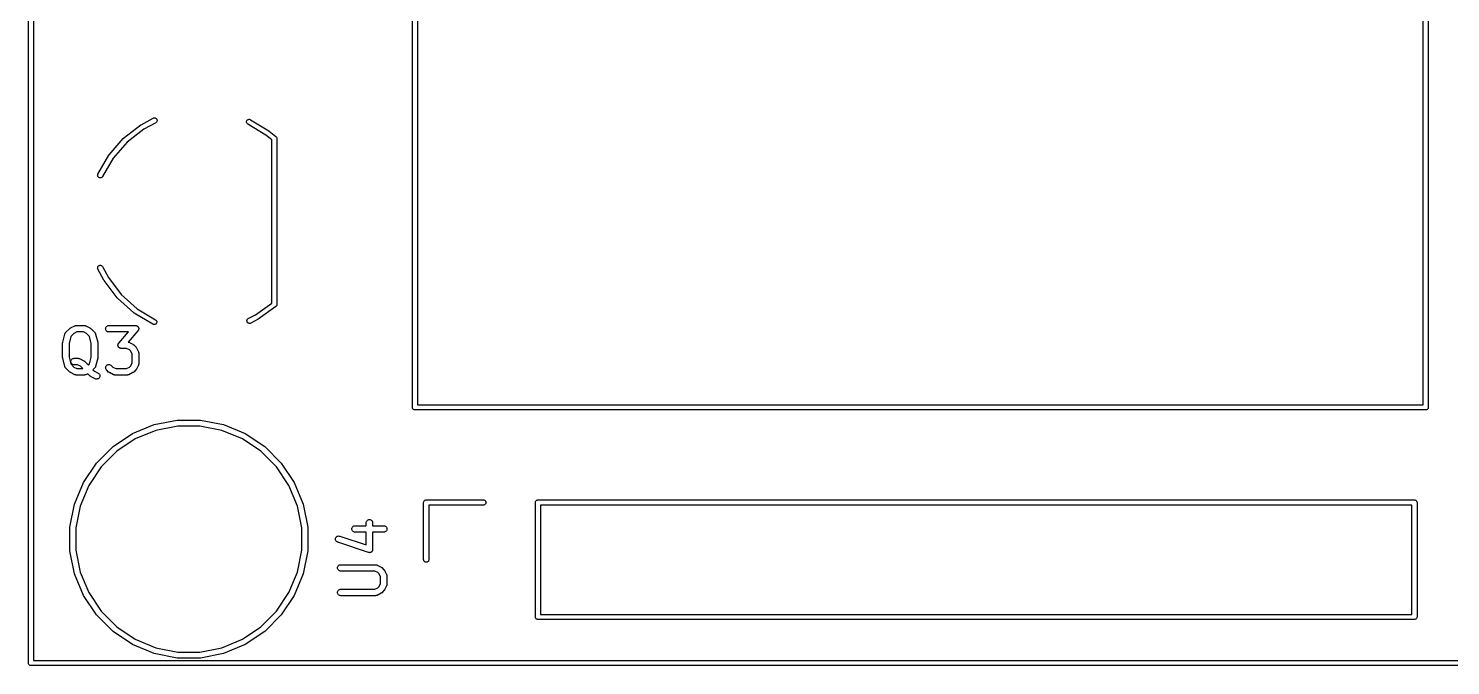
# Model space of a CAD drawing. Extents: x 2.86 to 4.91, y -6.33 to -2.02.
# Drawn here: x 2.863 to 4.165, y -5.106 to -4.523 of the extents above; entities that cross this region are included whole.
import ezdxf

# ---------------------------------------------------------------- set-up
doc = ezdxf.new("R2010")
doc.units = 0
doc.header["$MEASUREMENT"] = 0
doc.layers.add('BLACK', color=7, linetype='CONTINUOUS')

msp = doc.modelspace()

# ---------------------------------------------------------------- linework, layer by layer
at = {"layer": 'BLACK', "linetype": 'CONTINUOUS'}
for p, q in [((2.86319, -5.10362), (2.86319, -3.56386)), ((2.86791, -3.5661), (2.86791, -5.10138)), ((3.21476, -4.86977), (3.21476, -3.81291)), ((4.14469, -3.81291), (4.14469, -4.86977)), ((3.21949, -3.81516), (3.21949, -4.86752)), ((4.13996, -4.86752), (4.13996, -3.81516)), ((2.96633, -4.61122), (2.9774, -4.60519)), ((2.9774, -4.60519), (2.97743, -4.60517)), ((2.97743, -4.60517), (2.97786, -4.605)), ((2.97786, -4.605), (2.97831, -4.60491)), ((2.97831, -4.60491), (2.97877, -4.60492)), ((2.97877, -4.60492), (2.97922, -4.60501)), ((2.97922, -4.60501), (2.97965, -4.60518)), ((2.97965, -4.60518), (2.98003, -4.60544)), ((2.98003, -4.60544), (2.98036, -4.60577)), ((2.98036, -4.60875), (2.98004, -4.60908)), ((2.98036, -4.60577), (2.98061, -4.60615)), ((2.98062, -4.60837), (2.98036, -4.60875)), ((2.98061, -4.60615), (2.98079, -4.60658)), ((2.98079, -4.60794), (2.98062, -4.60837)), ((2.98079, -4.60658), (2.98088, -4.60703)), ((2.98088, -4.60749), (2.98079, -4.60794)), ((2.98088, -4.60703), (2.98088, -4.60749)), ((3.06285, -4.60868), (3.06288, -4.60822)), ((3.06291, -4.60914), (3.06285, -4.60868)), ((3.06288, -4.60822), (3.063, -4.60778)), ((3.063, -4.60778), (3.06321, -4.60736)), ((3.06321, -4.60736), (3.06349, -4.607)), ((3.06349, -4.607), (3.06383, -4.60669)), ((3.06383, -4.60669), (3.06423, -4.60646)), ((3.06423, -4.60646), (3.06467, -4.60631)), ((3.06467, -4.60631), (3.06512, -4.60625)), ((3.06512, -4.60625), (3.06558, -4.60627)), ((3.06558, -4.60627), (3.06603, -4.60639)), ((3.06603, -4.60639), (3.06644, -4.60659)), ((3.06644, -4.60659), (3.08322, -4.61682)), ((2.95034, -4.62354), (2.96601, -4.61142)), ((2.96875, -4.61528), (2.95342, -4.62714)), ((2.96601, -4.61142), (2.96604, -4.6114)), ((2.96604, -4.6114), (2.96619, -4.61131)), ((2.96619, -4.61131), (2.96633, -4.61122)), ((2.97966, -4.60934), (2.96875, -4.61528)), ((2.98004, -4.60908), (2.97966, -4.60934)), ((3.06306, -4.60958), (3.06291, -4.60914)), ((3.06329, -4.60998), (3.06306, -4.60958)), ((3.06359, -4.61032), (3.06329, -4.60998)), ((3.06396, -4.61061), (3.06359, -4.61032)), ((3.06398, -4.61062), (3.06396, -4.61061)), ((3.08062, -4.62077), (3.06398, -4.61062)), ((3.08599, -4.62517), (3.08062, -4.62077)), ((3.08322, -4.61682), (3.08324, -4.61684)), ((3.08324, -4.61684), (3.08336, -4.61693)), ((3.08336, -4.61693), (3.08348, -4.61701)), ((3.08348, -4.61701), (3.08967, -4.62208)), ((2.93699, -4.63879), (2.95001, -4.62386)), ((2.95342, -4.62714), (2.94071, -4.64172)), ((2.95001, -4.62386), (2.95003, -4.62384)), ((2.95003, -4.62384), (2.95019, -4.62369)), ((2.95019, -4.62369), (2.95034, -4.62354)), ((3.08599, -4.77442), (3.08599, -4.62517)), ((3.08967, -4.62208), (3.08967, -4.62208)), ((3.08967, -4.62208), (3.08983, -4.62221)), ((3.08983, -4.62221), (3.08985, -4.62223)), ((3.08985, -4.62223), (3.08985, -4.62223)), ((3.08985, -4.62223), (3.09003, -4.62238)), ((3.09003, -4.62238), (3.09033, -4.62274)), ((3.09033, -4.62274), (3.09055, -4.62315)), ((3.09055, -4.62315), (3.09068, -4.62359)), ((3.09068, -4.62359), (3.09072, -4.62394)), ((3.09072, -4.62394), (3.09072, -4.77575)), ((2.92686, -4.65634), (2.93672, -4.63917)), ((2.94071, -4.64172), (2.93095, -4.6587)), ((2.93672, -4.63917), (2.93674, -4.63914)), ((2.93674, -4.63914), (2.93687, -4.63897)), ((2.93687, -4.63897), (2.93699, -4.63879)), ((2.92655, -4.65767), (2.92656, -4.65721)), ((2.92662, -4.65813), (2.92655, -4.65767)), ((2.92656, -4.65721), (2.92667, -4.65676)), ((2.92678, -4.65856), (2.92662, -4.65813)), ((2.92667, -4.65676), (2.92686, -4.65634)), ((2.92703, -4.65895), (2.92678, -4.65856)), ((2.92734, -4.65929), (2.92703, -4.65895)), ((2.92771, -4.65956), (2.92734, -4.65929)), ((2.92813, -4.65975), (2.92771, -4.65956)), ((2.92858, -4.65986), (2.92813, -4.65975)), ((2.92904, -4.65988), (2.92858, -4.65986)), ((2.9295, -4.65981), (2.92904, -4.65988)), ((2.92993, -4.65965), (2.9295, -4.65981)), ((2.93032, -4.65941), (2.92993, -4.65965)), ((2.93066, -4.6591), (2.93032, -4.65941)), ((2.93094, -4.65872), (2.93066, -4.6591)), ((2.93095, -4.6587), (2.93094, -4.65872)), ((2.92655, -4.74237), (2.92656, -4.74191)), ((2.92664, -4.74282), (2.92655, -4.74237)), ((2.92656, -4.74191), (2.92665, -4.74146)), ((2.92681, -4.74325), (2.92664, -4.74282)), ((2.92665, -4.74146), (2.92683, -4.74103)), ((2.92682, -4.74328), (2.92681, -4.74325)), ((2.93229, -4.7535), (2.92682, -4.74328)), ((2.92683, -4.74103), (2.92709, -4.74065)), ((2.92709, -4.74065), (2.92742, -4.74033)), ((2.92742, -4.74033), (2.92781, -4.74007)), ((2.92781, -4.74007), (2.92823, -4.7399)), ((2.92823, -4.7399), (2.92868, -4.73981)), ((2.92868, -4.73981), (2.92915, -4.73982)), ((2.92915, -4.73982), (2.9296, -4.73991)), ((2.9296, -4.73991), (2.93002, -4.74008)), ((2.93002, -4.74008), (2.93041, -4.74034)), ((2.93041, -4.74034), (2.93073, -4.74067)), ((2.93073, -4.74067), (2.93099, -4.74105)), ((2.93099, -4.74105), (2.93637, -4.75111)), ((2.93637, -4.75111), (2.9481, -4.76668)), ((2.93238, -4.75364), (2.93229, -4.7535)), ((2.93247, -4.75378), (2.93238, -4.75364)), ((2.93249, -4.75381), (2.93247, -4.75378)), ((2.94447, -4.76971), (2.93249, -4.75381)), ((2.94461, -4.76986), (2.94447, -4.76971)), ((2.94475, -4.77002), (2.94461, -4.76986)), ((2.94478, -4.77005), (2.94475, -4.77002)), ((2.95962, -4.78331), (2.94478, -4.77005)), ((2.9481, -4.76668), (2.96259, -4.77964)), ((3.071, -4.78516), (3.08599, -4.77442)), ((3.0896, -4.77764), (3.07362, -4.7891)), ((3.08967, -4.7776), (3.0896, -4.77764)), ((3.09003, -4.77731), (3.08967, -4.7776)), ((3.09033, -4.77695), (3.09003, -4.77731)), ((3.09055, -4.77654), (3.09033, -4.77695)), ((3.09068, -4.77609), (3.09055, -4.77654)), ((3.09072, -4.77575), (3.09068, -4.77609)), ((2.95979, -4.78344), (2.95962, -4.78331)), ((2.95996, -4.78357), (2.95979, -4.78344)), ((2.95999, -4.78359), (2.95996, -4.78357)), ((2.97712, -4.79372), (2.95999, -4.78359)), ((2.96259, -4.77964), (2.97953, -4.78965)), ((2.97953, -4.78965), (2.97955, -4.78967)), ((2.97955, -4.78967), (2.97992, -4.78995)), ((2.97992, -4.78995), (2.98023, -4.79029)), ((2.98023, -4.79029), (2.98046, -4.79069)), ((2.98046, -4.79069), (2.98062, -4.79112)), ((2.98062, -4.79112), (2.98068, -4.79158)), ((3.06325, -4.79044), (3.06334, -4.78999)), ((3.06325, -4.7909), (3.06325, -4.79044)), ((3.06333, -4.79136), (3.06325, -4.7909)), ((3.06334, -4.78999), (3.06352, -4.78957)), ((3.06352, -4.78957), (3.06378, -4.78919)), ((3.06378, -4.78919), (3.06411, -4.78886)), ((3.06411, -4.78886), (3.06449, -4.78861)), ((3.06449, -4.78861), (3.071, -4.78516)), ((3.07335, -4.78926), (3.0667, -4.79278)), ((3.07347, -4.78918), (3.07335, -4.78926)), ((3.07359, -4.78911), (3.07347, -4.78918)), ((3.07362, -4.7891), (3.07359, -4.78911)), ((2.8946, -4.81034), (2.89647, -4.80284)), ((2.89647, -4.80284), (2.89648, -4.8028)), ((2.89648, -4.8028), (2.89655, -4.80261)), ((2.89655, -4.80261), (2.89661, -4.80242)), ((2.89661, -4.80242), (2.89665, -4.80234)), ((2.89665, -4.80234), (2.89668, -4.80226)), ((2.89668, -4.80226), (2.89679, -4.80209)), ((2.89679, -4.80209), (2.89688, -4.80191)), ((2.89688, -4.80191), (2.89694, -4.80184)), ((2.89694, -4.80184), (2.89698, -4.80177)), ((2.89698, -4.80177), (2.89712, -4.80162)), ((2.89712, -4.80162), (2.89725, -4.80146)), ((2.89725, -4.80146), (2.901, -4.79772)), ((2.901, -4.79772), (2.90103, -4.79769)), ((2.90103, -4.79769), (2.90116, -4.79758)), ((2.90116, -4.79758), (2.90128, -4.79747)), ((2.90128, -4.79747), (2.90138, -4.7974)), ((2.90138, -4.7974), (2.90148, -4.79733)), ((2.90148, -4.79733), (2.90162, -4.79725)), ((2.90162, -4.79725), (2.90176, -4.79716)), ((2.90176, -4.79716), (2.90551, -4.79529)), ((2.90483, -4.80223), (2.902, -4.80506)), ((2.90753, -4.80088), (2.90483, -4.80223)), ((2.90551, -4.79529), (2.90555, -4.79527)), ((2.90555, -4.79527), (2.90563, -4.79524)), ((2.90563, -4.79524), (2.90571, -4.7952)), ((2.90571, -4.7952), (2.9059, -4.79514)), ((2.9059, -4.79514), (2.90609, -4.79507)), ((2.90609, -4.79507), (2.90618, -4.79506)), ((2.90618, -4.79506), (2.90626, -4.79503)), ((2.90626, -4.79503), (2.90646, -4.79501)), ((2.90646, -4.79501), (2.90666, -4.79498)), ((2.90666, -4.79498), (2.90675, -4.79498)), ((2.90675, -4.79498), (2.90683, -4.79498)), ((2.90683, -4.79498), (2.91433, -4.79498)), ((2.91364, -4.80088), (2.90753, -4.80088)), ((2.91633, -4.80223), (2.91364, -4.80088)), ((2.91433, -4.79498), (2.91437, -4.79498)), ((2.91437, -4.79498), (2.91446, -4.79499)), ((2.91446, -4.79499), (2.91455, -4.79498)), ((2.91455, -4.79498), (2.91475, -4.79502)), ((2.91475, -4.79502), (2.91495, -4.79504)), ((2.91495, -4.79504), (2.91503, -4.79507)), ((2.91503, -4.79507), (2.91511, -4.79508)), ((2.91511, -4.79508), (2.9153, -4.79515)), ((2.9153, -4.79515), (2.9155, -4.79521)), ((2.9155, -4.79521), (2.91557, -4.79526)), ((2.91557, -4.79526), (2.91565, -4.79529)), ((2.91565, -4.79529), (2.9194, -4.79716)), ((2.91917, -4.80506), (2.91633, -4.80223)), ((2.9194, -4.79716), (2.91944, -4.79718)), ((2.91944, -4.79718), (2.91958, -4.79727)), ((2.91958, -4.79727), (2.91972, -4.79735)), ((2.91972, -4.79735), (2.91982, -4.79743)), ((2.91982, -4.79743), (2.91992, -4.79749)), ((2.91992, -4.79749), (2.92004, -4.79761)), ((2.92004, -4.79761), (2.92017, -4.79772)), ((2.92017, -4.79772), (2.92392, -4.80146)), ((2.92392, -4.80146), (2.92395, -4.80149)), ((2.92395, -4.80149), (2.92407, -4.80165)), ((2.92407, -4.80165), (2.92421, -4.8018)), ((2.92421, -4.8018), (2.92425, -4.80188)), ((2.92425, -4.80188), (2.92431, -4.80194)), ((2.92431, -4.80194), (2.9244, -4.80212)), ((2.9244, -4.80212), (2.9245, -4.80229)), ((2.9245, -4.80229), (2.92453, -4.80238)), ((2.92453, -4.80238), (2.92457, -4.80246)), ((2.92457, -4.80246), (2.92463, -4.80265)), ((2.92463, -4.80265), (2.9247, -4.80284)), ((2.9247, -4.80284), (2.92657, -4.81034)), ((2.93388, -4.79791), (2.93394, -4.79733)), ((2.93393, -4.79848), (2.93388, -4.79791)), ((2.93409, -4.79903), (2.93393, -4.79848)), ((2.93394, -4.79733), (2.93411, -4.79678)), ((2.93436, -4.79955), (2.93409, -4.79903)), ((2.93411, -4.79678), (2.93438, -4.79628)), ((2.93472, -4.79999), (2.93436, -4.79955)), ((2.93438, -4.79628), (2.93475, -4.79583)), ((2.93516, -4.80036), (2.93472, -4.79999)), ((2.93475, -4.79583), (2.9352, -4.79547)), ((2.93567, -4.80064), (2.93516, -4.80036)), ((2.9352, -4.79547), (2.9357, -4.7952)), ((2.93622, -4.80082), (2.93567, -4.80064)), ((2.9357, -4.7952), (2.93626, -4.79503)), ((2.93679, -4.80088), (2.93622, -4.80082)), ((2.93626, -4.79503), (2.93683, -4.79498)), ((2.93683, -4.80088), (2.93679, -4.80088)), ((2.93683, -4.79498), (2.9612, -4.79498)), ((2.95469, -4.80088), (2.93683, -4.80088)), ((2.94586, -4.81098), (2.95469, -4.80088)), ((2.96342, -4.79987), (2.95449, -4.81008)), ((2.9612, -4.79498), (2.96124, -4.79498)), ((2.96124, -4.79498), (2.96143, -4.795)), ((2.96143, -4.795), (2.96161, -4.795)), ((2.96161, -4.795), (2.96171, -4.79503)), ((2.96171, -4.79503), (2.96182, -4.79504)), ((2.96182, -4.79504), (2.96199, -4.7951)), ((2.96199, -4.7951), (2.96217, -4.79514)), ((2.96217, -4.79514), (2.96227, -4.79518)), ((2.96227, -4.79518), (2.96236, -4.79521)), ((2.96236, -4.79521), (2.96253, -4.7953)), ((2.96253, -4.7953), (2.9627, -4.79538)), ((2.9627, -4.79538), (2.96278, -4.79544)), ((2.96278, -4.79544), (2.96287, -4.79549)), ((2.96287, -4.79549), (2.96301, -4.79561)), ((2.96301, -4.79561), (2.96316, -4.79572)), ((2.96316, -4.79572), (2.96323, -4.7958)), ((2.96323, -4.7958), (2.96331, -4.79586)), ((2.96331, -4.79586), (2.96343, -4.79601)), ((2.96353, -4.79972), (2.96342, -4.79987)), ((2.96343, -4.79601), (2.96355, -4.79614)), ((2.96365, -4.79958), (2.96353, -4.79972)), ((2.96355, -4.79614), (2.96361, -4.79623)), ((2.96361, -4.79623), (2.96367, -4.79631)), ((2.9637, -4.79949), (2.96365, -4.79958)), ((2.96367, -4.79631), (2.96376, -4.79648)), ((2.96376, -4.7994), (2.9637, -4.79949)), ((2.96376, -4.79648), (2.96386, -4.79663)), ((2.96384, -4.79924), (2.96376, -4.7994)), ((2.96392, -4.79907), (2.96384, -4.79924)), ((2.96386, -4.79663), (2.96389, -4.79673)), ((2.96389, -4.79673), (2.96394, -4.79682)), ((2.96395, -4.79897), (2.96392, -4.79907)), ((2.96394, -4.79682), (2.96399, -4.797)), ((2.964, -4.79888), (2.96395, -4.79897)), ((2.96399, -4.797), (2.96406, -4.79717)), ((2.96404, -4.7987), (2.964, -4.79888)), ((2.96409, -4.79852), (2.96404, -4.7987)), ((2.96406, -4.79717), (2.96407, -4.79728)), ((2.96407, -4.79728), (2.9641, -4.79738)), ((2.9641, -4.79842), (2.96409, -4.79852)), ((2.9641, -4.79738), (2.96412, -4.79756)), ((2.96413, -4.79832), (2.9641, -4.79842)), ((2.96412, -4.79756), (2.96415, -4.79774)), ((2.96414, -4.79813), (2.96413, -4.79832)), ((2.96415, -4.79774), (2.96414, -4.79785)), ((2.96414, -4.79785), (2.96415, -4.79795)), ((2.96415, -4.79795), (2.96414, -4.79813)), ((2.97754, -4.79391), (2.97712, -4.79372)), ((2.97799, -4.79402), (2.97754, -4.79391)), ((2.97845, -4.79404), (2.97799, -4.79402)), ((2.9789, -4.79397), (2.97845, -4.79404)), ((2.97934, -4.79382), (2.9789, -4.79397)), ((2.97973, -4.79358), (2.97934, -4.79382)), ((2.98007, -4.79327), (2.97973, -4.79358)), ((2.98035, -4.7929), (2.98007, -4.79327)), ((2.98055, -4.79248), (2.98035, -4.7929)), ((2.98066, -4.79204), (2.98055, -4.79248)), ((2.98068, -4.79158), (2.98066, -4.79204)), ((3.0635, -4.79179), (3.06333, -4.79136)), ((3.06376, -4.79217), (3.0635, -4.79179)), ((3.06408, -4.7925), (3.06376, -4.79217)), ((3.06446, -4.79276), (3.06408, -4.7925)), ((3.06488, -4.79294), (3.06446, -4.79276)), ((3.06533, -4.79304), (3.06488, -4.79294)), ((3.06579, -4.79305), (3.06533, -4.79304)), ((3.06625, -4.79297), (3.06579, -4.79305)), ((3.06668, -4.7928), (3.06625, -4.79297)), ((3.0667, -4.79278), (3.06668, -4.7928)), ((2.89451, -4.81091), (2.89455, -4.81067)), ((2.89451, -4.81096), (2.89451, -4.81091)), ((2.89451, -4.81101), (2.89451, -4.81096)), ((2.89451, -4.81105), (2.89451, -4.81101)), ((2.89451, -4.82418), (2.89451, -4.81105)), ((2.89455, -4.81067), (2.89457, -4.81044)), ((2.89457, -4.81044), (2.89459, -4.81039)), ((2.89459, -4.81039), (2.8946, -4.81034)), ((2.902, -4.80506), (2.90041, -4.81142)), ((2.90041, -4.81142), (2.90041, -4.82381)), ((2.92075, -4.81142), (2.91917, -4.80506)), ((2.92075, -4.82381), (2.92075, -4.81142)), ((2.92657, -4.81034), (2.92658, -4.81038)), ((2.92658, -4.81038), (2.92659, -4.81043)), ((2.92659, -4.81043), (2.9266, -4.81048)), ((2.9266, -4.81048), (2.92663, -4.81071)), ((2.92663, -4.81071), (2.92666, -4.81095)), ((2.92666, -4.81095), (2.92665, -4.811)), ((2.92665, -4.811), (2.92666, -4.81105)), ((2.92666, -4.81105), (2.92666, -4.82418)), ((2.94513, -4.81291), (2.94515, -4.81272)), ((2.94514, -4.81301), (2.94513, -4.81291)), ((2.94513, -4.81311), (2.94514, -4.81301)), ((2.94516, -4.8133), (2.94513, -4.81311)), ((2.94515, -4.81254), (2.94518, -4.81244)), ((2.94515, -4.81272), (2.94515, -4.81254)), ((2.94518, -4.81348), (2.94516, -4.8133)), ((2.94518, -4.81244), (2.94519, -4.81233)), ((2.94521, -4.81358), (2.94518, -4.81348)), ((2.94519, -4.81233), (2.94524, -4.81216)), ((2.94522, -4.81368), (2.94521, -4.81358)), ((2.94529, -4.81386), (2.94522, -4.81368)), ((2.94524, -4.81216), (2.94528, -4.81198)), ((2.94528, -4.81198), (2.94533, -4.81188)), ((2.94534, -4.81403), (2.94529, -4.81386)), ((2.94533, -4.81188), (2.94536, -4.81178)), ((2.94539, -4.81412), (2.94534, -4.81403)), ((2.94536, -4.81178), (2.94544, -4.81162)), ((2.94542, -4.81422), (2.94539, -4.81412)), ((2.94552, -4.81438), (2.94542, -4.81422)), ((2.94544, -4.81162), (2.94552, -4.81145)), ((2.94552, -4.81145), (2.94558, -4.81137)), ((2.94561, -4.81454), (2.94552, -4.81438)), ((2.94558, -4.81137), (2.94563, -4.81128)), ((2.94567, -4.81462), (2.94561, -4.81454)), ((2.94563, -4.81128), (2.94575, -4.81113)), ((2.94573, -4.81471), (2.94567, -4.81462)), ((2.94585, -4.81485), (2.94573, -4.81471)), ((2.94575, -4.81113), (2.94586, -4.81098)), ((2.94597, -4.81499), (2.94585, -4.81485)), ((2.94605, -4.81506), (2.94597, -4.81499)), ((2.94612, -4.81514), (2.94605, -4.81506)), ((2.94627, -4.81524), (2.94612, -4.81514)), ((2.94641, -4.81536), (2.94627, -4.81524)), ((2.9465, -4.81541), (2.94641, -4.81536)), ((2.94658, -4.81547), (2.9465, -4.81541)), ((2.94675, -4.81555), (2.94658, -4.81547)), ((2.94692, -4.81564), (2.94675, -4.81555)), ((2.94701, -4.81567), (2.94692, -4.81564)), ((2.94711, -4.81572), (2.94701, -4.81567)), ((2.94729, -4.81576), (2.94711, -4.81572)), ((2.94746, -4.81581), (2.94729, -4.81576)), ((2.94757, -4.81583), (2.94746, -4.81581)), ((2.94767, -4.81585), (2.94757, -4.81583)), ((2.94785, -4.81586), (2.94767, -4.81585)), ((2.94804, -4.81588), (2.94785, -4.81586)), ((2.94808, -4.81588), (2.94804, -4.81588)), ((2.95301, -4.81588), (2.94808, -4.81588)), ((2.9557, -4.81723), (2.95301, -4.81588)), ((2.95449, -4.81008), (2.95467, -4.81015)), ((2.95467, -4.81015), (2.95487, -4.81021)), ((2.95487, -4.81021), (2.95494, -4.81025)), ((2.95494, -4.81025), (2.95502, -4.81029)), ((2.95502, -4.81029), (2.95877, -4.81216)), ((2.9569, -4.81843), (2.9557, -4.81723)), ((2.95877, -4.81216), (2.95881, -4.81218)), ((2.95881, -4.81218), (2.95895, -4.81227)), ((2.95895, -4.81227), (2.95909, -4.81235)), ((2.95909, -4.81235), (2.95919, -4.81243)), ((2.95919, -4.81243), (2.95929, -4.81249)), ((2.95929, -4.81249), (2.95941, -4.81261)), ((2.95941, -4.81261), (2.95954, -4.81271)), ((2.95954, -4.81271), (2.96141, -4.81459)), ((2.96141, -4.81459), (2.96144, -4.81462)), ((2.96144, -4.81462), (2.96155, -4.81475)), ((2.96155, -4.81475), (2.96166, -4.81487)), ((2.96166, -4.81487), (2.96173, -4.81497)), ((2.96173, -4.81497), (2.9618, -4.81507)), ((2.9618, -4.81507), (2.96188, -4.81522)), ((2.96188, -4.81522), (2.96197, -4.81536)), ((2.96197, -4.81536), (2.96384, -4.81911)), ((2.89451, -4.82423), (2.89451, -4.82418)), ((2.89451, -4.82428), (2.89451, -4.82423)), ((2.89454, -4.82451), (2.89451, -4.82428)), ((2.89456, -4.82475), (2.89454, -4.82451)), ((2.89458, -4.8248), (2.89456, -4.82475)), ((2.89459, -4.82485), (2.89458, -4.8248)), ((2.8946, -4.82489), (2.89459, -4.82485)), ((2.89647, -4.83239), (2.8946, -4.82489)), ((2.90041, -4.82381), (2.902, -4.83016)), ((2.902, -4.83016), (2.90483, -4.833)), ((2.90201, -4.8279), (2.90207, -4.82733)), ((2.90206, -4.82848), (2.90201, -4.8279)), ((2.90222, -4.82903), (2.90206, -4.82848)), ((2.90207, -4.82733), (2.90224, -4.82678)), ((2.90249, -4.82954), (2.90222, -4.82903)), ((2.90224, -4.82678), (2.90251, -4.82627)), ((2.90285, -4.82999), (2.90249, -4.82954)), ((2.90251, -4.82627), (2.90288, -4.82583)), ((2.90329, -4.83036), (2.90285, -4.82999)), ((2.90288, -4.82583), (2.90332, -4.82547)), ((2.9038, -4.83064), (2.90329, -4.83036)), ((2.90332, -4.82547), (2.90383, -4.82519)), ((2.90383, -4.82519), (2.90439, -4.82503)), ((2.90439, -4.82503), (2.90496, -4.82497)), ((2.90496, -4.82497), (2.90871, -4.82497)), ((2.90871, -4.82497), (2.90875, -4.82497)), ((2.90875, -4.82497), (2.90884, -4.82498)), ((2.90884, -4.82498), (2.90892, -4.82498)), ((2.90892, -4.82498), (2.90912, -4.82501)), ((2.90912, -4.82501), (2.90932, -4.82504)), ((2.90932, -4.82504), (2.9094, -4.82506)), ((2.9094, -4.82506), (2.90949, -4.82508)), ((2.90949, -4.82508), (2.90968, -4.82515)), ((2.90968, -4.82515), (2.90987, -4.82521)), ((2.90987, -4.82521), (2.90995, -4.82525)), ((2.90995, -4.82525), (2.91003, -4.82528)), ((2.91003, -4.82528), (2.91378, -4.82716)), ((2.91378, -4.82716), (2.91382, -4.82718)), ((2.91382, -4.82718), (2.91395, -4.82727)), ((2.91395, -4.82727), (2.9141, -4.82735)), ((2.9141, -4.82735), (2.9142, -4.82742)), ((2.9142, -4.82742), (2.9143, -4.82749)), ((2.9143, -4.82749), (2.91442, -4.82761)), ((2.91442, -4.82761), (2.91455, -4.82771)), ((2.91455, -4.82771), (2.91808, -4.83125)), ((2.91808, -4.83125), (2.91917, -4.83016)), ((2.91917, -4.83016), (2.92075, -4.82381)), ((2.92657, -4.82489), (2.9247, -4.83239)), ((2.92658, -4.82484), (2.92657, -4.82489)), ((2.92659, -4.82479), (2.92658, -4.82484)), ((2.92662, -4.82456), (2.92659, -4.82479)), ((2.92666, -4.82432), (2.92662, -4.82456)), ((2.92666, -4.82422), (2.92665, -4.82427)), ((2.92665, -4.82427), (2.92666, -4.82432)), ((2.92666, -4.82418), (2.92666, -4.82422)), ((2.95825, -4.82112), (2.9569, -4.81843)), ((2.9569, -4.8318), (2.95825, -4.8291)), ((2.95825, -4.8291), (2.95825, -4.82112)), ((2.96384, -4.81911), (2.96386, -4.81914)), ((2.96386, -4.81914), (2.96389, -4.81922)), ((2.96389, -4.81922), (2.96393, -4.8193)), ((2.96393, -4.8193), (2.96399, -4.81949)), ((2.96399, -4.81949), (2.96406, -4.81968)), ((2.96406, -4.81968), (2.96407, -4.81977)), ((2.96407, -4.81977), (2.9641, -4.81985)), ((2.96411, -4.83021), (2.96409, -4.83041)), ((2.9641, -4.81985), (2.96412, -4.82005)), ((2.96415, -4.83001), (2.96411, -4.83021)), ((2.96412, -4.82005), (2.96415, -4.82025)), ((2.96415, -4.82984), (2.96414, -4.82993)), ((2.96414, -4.82993), (2.96415, -4.83001)), ((2.96415, -4.82025), (2.96415, -4.82034)), ((2.96415, -4.82034), (2.96415, -4.82043)), ((2.96415, -4.82043), (2.96415, -4.8298)), ((2.96415, -4.8298), (2.96415, -4.82984)), ((2.89654, -4.83258), (2.89647, -4.83239)), ((2.89659, -4.83277), (2.89654, -4.83258)), ((2.89663, -4.83285), (2.89659, -4.83277)), ((2.89666, -4.83293), (2.89663, -4.83285)), ((2.89677, -4.8331), (2.89666, -4.83293)), ((2.89686, -4.83328), (2.89677, -4.8331)), ((2.89691, -4.83335), (2.89686, -4.83328)), ((2.89696, -4.83343), (2.89691, -4.83335)), ((2.89709, -4.83358), (2.89696, -4.83343)), ((2.89722, -4.83373), (2.89709, -4.83358)), ((2.89725, -4.83376), (2.89722, -4.83373)), ((2.901, -4.83751), (2.89725, -4.83376)), ((2.90112, -4.83762), (2.901, -4.83751)), ((2.90124, -4.83773), (2.90112, -4.83762)), ((2.90135, -4.8378), (2.90124, -4.83773)), ((2.90144, -4.83788), (2.90135, -4.8378)), ((2.90159, -4.83796), (2.90144, -4.83788)), ((2.90173, -4.83805), (2.90159, -4.83796)), ((2.90176, -4.83806), (2.90173, -4.83805)), ((2.90551, -4.83994), (2.90176, -4.83806)), ((2.90434, -4.83081), (2.9038, -4.83064)), ((2.90492, -4.83088), (2.90434, -4.83081)), ((2.90483, -4.833), (2.90753, -4.83435)), ((2.90496, -4.83088), (2.90492, -4.83088)), ((2.90801, -4.83088), (2.90496, -4.83088)), ((2.90559, -4.83997), (2.90551, -4.83994)), ((2.90567, -4.84001), (2.90559, -4.83997)), ((2.90586, -4.84007), (2.90567, -4.84001)), ((2.90605, -4.84015), (2.90586, -4.84007)), ((2.90614, -4.84016), (2.90605, -4.84015)), ((2.90622, -4.84019), (2.90614, -4.84016)), ((2.90642, -4.84021), (2.90622, -4.84019)), ((2.90662, -4.84024), (2.90642, -4.84021)), ((2.90671, -4.84024), (2.90662, -4.84024)), ((2.90679, -4.84025), (2.90671, -4.84024)), ((2.90683, -4.84025), (2.90679, -4.84025)), ((2.91433, -4.84025), (2.90683, -4.84025)), ((2.90753, -4.83435), (2.91283, -4.83435)), ((2.91071, -4.83223), (2.90801, -4.83088)), ((2.91283, -4.83435), (2.91071, -4.83223)), ((2.91442, -4.84024), (2.91433, -4.84025)), ((2.91451, -4.84025), (2.91442, -4.84024)), ((2.91471, -4.84021), (2.91451, -4.84025)), ((2.91491, -4.84019), (2.91471, -4.84021)), ((2.91499, -4.84017), (2.91491, -4.84019)), ((2.91508, -4.84016), (2.91499, -4.84017)), ((2.91526, -4.84009), (2.91508, -4.84016)), ((2.91546, -4.84003), (2.91526, -4.84009)), ((2.91553, -4.83999), (2.91546, -4.84003)), ((2.91562, -4.83996), (2.91553, -4.83999)), ((2.91565, -4.83994), (2.91562, -4.83996)), ((2.9175, -4.83902), (2.91565, -4.83994)), ((2.91974, -4.84126), (2.9175, -4.83902)), ((2.91987, -4.84137), (2.91974, -4.84126)), ((2.91999, -4.84148), (2.91987, -4.84137)), ((2.92009, -4.84155), (2.91999, -4.84148)), ((2.92019, -4.84163), (2.92009, -4.84155)), ((2.92034, -4.84171), (2.92019, -4.84163)), ((2.92047, -4.8418), (2.92034, -4.84171)), ((2.92051, -4.84181), (2.92047, -4.8418)), ((2.92426, -4.84369), (2.92051, -4.84181)), ((2.92392, -4.83376), (2.92226, -4.83542)), ((2.92226, -4.83542), (2.92358, -4.83675)), ((2.92358, -4.83675), (2.9269, -4.83841)), ((2.92405, -4.83361), (2.92392, -4.83376)), ((2.92418, -4.83346), (2.92405, -4.83361)), ((2.92423, -4.83339), (2.92418, -4.83346)), ((2.92429, -4.83332), (2.92423, -4.83339)), ((2.92438, -4.83314), (2.92429, -4.83332)), ((2.92448, -4.83297), (2.92438, -4.83314)), ((2.92452, -4.83289), (2.92448, -4.83297)), ((2.92456, -4.83281), (2.92452, -4.83289)), ((2.92462, -4.83262), (2.92456, -4.83281)), ((2.92469, -4.83243), (2.92462, -4.83262)), ((2.9247, -4.83239), (2.92469, -4.83243)), ((2.9269, -4.83841), (2.92694, -4.83843)), ((2.92694, -4.83843), (2.92742, -4.83874)), ((2.9275, -4.84329), (2.92703, -4.84362)), ((2.92742, -4.83874), (2.92784, -4.83914)), ((2.9279, -4.84287), (2.9275, -4.84329)), ((2.92784, -4.83914), (2.92816, -4.83961)), ((2.92821, -4.84239), (2.9279, -4.84287)), ((2.92816, -4.83961), (2.92839, -4.84014)), ((2.92842, -4.84185), (2.92821, -4.84239)), ((2.92839, -4.84014), (2.92851, -4.84071)), ((2.92852, -4.84128), (2.92842, -4.84185)), ((2.92851, -4.84071), (2.92852, -4.84128)), ((2.93388, -4.83352), (2.93394, -4.83295)), ((2.93393, -4.83409), (2.93388, -4.83352)), ((2.93409, -4.83465), (2.93393, -4.83409)), ((2.93394, -4.83295), (2.93411, -4.8324)), ((2.93435, -4.83516), (2.93409, -4.83465)), ((2.93411, -4.8324), (2.93439, -4.83189)), ((2.93471, -4.83561), (2.93435, -4.83516)), ((2.93439, -4.83189), (2.93476, -4.83145)), ((2.93474, -4.83564), (2.93471, -4.83561)), ((2.93662, -4.83751), (2.93474, -4.83564)), ((2.93476, -4.83145), (2.9352, -4.83108)), ((2.9352, -4.83108), (2.93571, -4.83082)), ((2.93571, -4.83082), (2.93627, -4.83065)), ((2.93627, -4.83065), (2.93684, -4.8306)), ((2.93674, -4.83762), (2.93662, -4.83751)), ((2.93686, -4.83773), (2.93674, -4.83762)), ((2.93684, -4.8306), (2.93741, -4.83065)), ((2.93697, -4.8378), (2.93686, -4.83773)), ((2.93706, -4.83788), (2.93697, -4.8378)), ((2.93721, -4.83796), (2.93706, -4.83788)), ((2.93735, -4.83805), (2.93721, -4.83796)), ((2.93738, -4.83806), (2.93735, -4.83805)), ((2.94113, -4.83994), (2.93738, -4.83806)), ((2.93741, -4.83065), (2.93796, -4.83082)), ((2.93796, -4.83082), (2.93847, -4.8311)), ((2.93847, -4.8311), (2.93892, -4.83146)), ((2.93892, -4.83146), (2.94045, -4.833)), ((2.94045, -4.833), (2.94315, -4.83435)), ((2.94121, -4.83997), (2.94113, -4.83994)), ((2.94129, -4.84001), (2.94121, -4.83997)), ((2.94148, -4.84007), (2.94129, -4.84001)), ((2.94167, -4.84015), (2.94148, -4.84007)), ((2.94176, -4.84016), (2.94167, -4.84015)), ((2.94184, -4.84019), (2.94176, -4.84016)), ((2.94204, -4.84021), (2.94184, -4.84019)), ((2.94224, -4.84024), (2.94204, -4.84021)), ((2.94233, -4.84024), (2.94224, -4.84024)), ((2.94241, -4.84025), (2.94233, -4.84024)), ((2.94245, -4.84025), (2.94241, -4.84025)), ((2.9537, -4.84025), (2.94245, -4.84025)), ((2.94315, -4.83435), (2.95301, -4.83435)), ((2.95301, -4.83435), (2.9557, -4.833)), ((2.95379, -4.84024), (2.9537, -4.84025)), ((2.95388, -4.84025), (2.95379, -4.84024)), ((2.95408, -4.84021), (2.95388, -4.84025)), ((2.95428, -4.84019), (2.95408, -4.84021)), ((2.95436, -4.84017), (2.95428, -4.84019)), ((2.95445, -4.84016), (2.95436, -4.84017)), ((2.95463, -4.84009), (2.95445, -4.84016)), ((2.95483, -4.84003), (2.95463, -4.84009)), ((2.9549, -4.83999), (2.95483, -4.84003)), ((2.95499, -4.83996), (2.9549, -4.83999)), ((2.95502, -4.83994), (2.95499, -4.83996)), ((2.95877, -4.83806), (2.95502, -4.83994)), ((2.9557, -4.833), (2.9569, -4.8318)), ((2.95891, -4.83798), (2.95877, -4.83806)), ((2.95906, -4.8379), (2.95891, -4.83798)), ((2.95916, -4.83782), (2.95906, -4.8379)), ((2.95926, -4.83776), (2.95916, -4.83782)), ((2.95938, -4.83764), (2.95926, -4.83776)), ((2.95951, -4.83754), (2.95938, -4.83764)), ((2.95954, -4.83751), (2.95951, -4.83754)), ((2.96141, -4.83564), (2.95954, -4.83751)), ((2.96152, -4.83551), (2.96141, -4.83564)), ((2.96164, -4.83539), (2.96152, -4.83551)), ((2.9617, -4.83529), (2.96164, -4.83539)), ((2.96178, -4.83519), (2.9617, -4.83529)), ((2.96186, -4.83505), (2.96178, -4.83519)), ((2.96195, -4.83491), (2.96186, -4.83505)), ((2.96197, -4.83487), (2.96195, -4.83491)), ((2.96384, -4.83112), (2.96197, -4.83487)), ((2.96387, -4.83104), (2.96384, -4.83112)), ((2.96392, -4.83096), (2.96387, -4.83104)), ((2.96398, -4.83077), (2.96392, -4.83096)), ((2.96405, -4.83058), (2.96398, -4.83077)), ((2.96406, -4.8305), (2.96405, -4.83058)), ((2.96409, -4.83041), (2.96406, -4.8305)), ((2.9248, -4.8439), (2.92426, -4.84369)), ((2.92537, -4.84399), (2.9248, -4.8439)), ((2.92594, -4.84398), (2.92537, -4.84399)), ((2.92651, -4.84385), (2.92594, -4.84398)), ((2.92703, -4.84362), (2.92651, -4.84385)), ((3.21949, -4.86752), (4.13996, -4.86752)), ((2.97827, -4.88562), (2.99931, -4.88143)), ((2.99931, -4.88143), (3.02077, -4.88143)), ((3.02077, -4.88143), (3.04181, -4.88562)), ((3.21475, -4.86988), (3.21476, -4.86977)), ((3.2148, -4.87034), (3.21475, -4.86988)), ((3.21493, -4.87079), (3.2148, -4.87034)), ((3.21515, -4.8712), (3.21493, -4.87079)), ((3.21545, -4.87156), (3.21515, -4.8712)), ((3.21581, -4.87186), (3.21545, -4.87156)), ((3.21622, -4.87207), (3.21581, -4.87186)), ((3.21666, -4.87221), (3.21622, -4.87207)), ((3.21713, -4.87226), (3.21666, -4.87221)), ((3.21724, -4.87224), (3.21713, -4.87226)), ((4.14221, -4.87224), (3.21724, -4.87224)), ((4.14232, -4.87226), (4.14221, -4.87224)), ((4.14244, -4.87224), (4.14232, -4.87226)), ((4.14279, -4.87221), (4.14244, -4.87224)), ((4.14244, -4.87224), (4.14244, -4.87224)), ((4.14323, -4.87207), (4.14279, -4.87221)), ((4.14364, -4.87186), (4.14323, -4.87207)), ((4.144, -4.87156), (4.14364, -4.87186)), ((4.1443, -4.8712), (4.144, -4.87156)), ((4.14452, -4.87079), (4.1443, -4.8712)), ((4.14465, -4.87034), (4.14452, -4.87079)), ((4.1447, -4.86988), (4.14465, -4.87034)), ((4.14469, -4.86977), (4.1447, -4.86988)), ((2.94061, -4.90575), (2.95845, -4.89383)), ((2.95845, -4.89383), (2.97827, -4.88562)), ((2.97987, -4.89089), (2.96104, -4.89869)), ((2.99985, -4.88692), (2.97987, -4.89089)), ((3.02023, -4.88692), (2.99985, -4.88692)), ((3.04021, -4.89089), (3.02023, -4.88692)), ((3.05903, -4.89869), (3.04021, -4.89089)), ((3.04181, -4.88562), (3.06163, -4.89383)), ((3.06163, -4.89383), (3.07947, -4.90575)), ((2.92543, -4.92092), (2.94061, -4.90575)), ((2.96104, -4.89869), (2.9441, -4.91001)), ((3.07598, -4.91001), (3.05903, -4.89869)), ((3.07947, -4.90575), (3.09464, -4.92092)), ((2.91351, -4.93876), (2.92543, -4.92092)), ((2.9441, -4.91001), (2.92969, -4.92442)), ((3.09038, -4.92442), (3.07598, -4.91001)), ((3.09464, -4.92092), (3.10656, -4.93876)), ((2.92969, -4.92442), (2.91838, -4.94136)), ((3.1017, -4.94136), (3.09038, -4.92442)), ((2.9053, -4.95858), (2.91351, -4.93876)), ((2.91838, -4.94136), (2.91058, -4.96018)), ((3.1095, -4.96018), (3.1017, -4.94136)), ((3.10656, -4.93876), (3.11478, -4.95858)), ((2.90112, -4.97963), (2.9053, -4.95858)), ((2.91058, -4.96018), (2.9066, -4.98017)), ((3.11348, -4.98017), (3.1095, -4.96018)), ((3.11478, -4.95858), (3.11896, -4.97963)), ((3.22499, -4.95689), (3.22503, -4.95643)), ((3.225, -4.95701), (3.22499, -4.95689)), ((3.225, -5.00937), (3.225, -4.95701)), ((3.22503, -4.95643), (3.22517, -4.95598)), ((3.22517, -4.95598), (3.22539, -4.95557)), ((3.22539, -4.95557), (3.22568, -4.95521)), ((3.22568, -4.95521), (3.22604, -4.95492)), ((3.22604, -4.95492), (3.22645, -4.9547)), ((3.22645, -4.9547), (3.2269, -4.95456)), ((3.2269, -4.95456), (3.22725, -4.95453)), ((3.22725, -4.95453), (3.22736, -4.95452)), ((3.22725, -4.95453), (3.22725, -4.95453)), ((3.22736, -4.95452), (3.22748, -4.95453)), ((3.22748, -4.95453), (3.27984, -4.95453)), ((3.27984, -4.95925), (3.22972, -4.95925)), ((3.22972, -4.95925), (3.22972, -5.00937)), ((3.27984, -4.95453), (3.28019, -4.95456)), ((3.28019, -4.95922), (3.27984, -4.95925)), ((3.28019, -4.95456), (3.28063, -4.9547)), ((3.28063, -4.95908), (3.28019, -4.95922)), ((3.28063, -4.9547), (3.28104, -4.95492)), ((3.28104, -4.95886), (3.28063, -4.95908)), ((3.28104, -4.95492), (3.2814, -4.95521)), ((3.2814, -4.95857), (3.28104, -4.95886)), ((3.2814, -4.95521), (3.2817, -4.95557)), ((3.2817, -4.95821), (3.2814, -4.95857)), ((3.2817, -4.95557), (3.28192, -4.95598)), ((3.28192, -4.9578), (3.2817, -4.95821)), ((3.28192, -4.95598), (3.28205, -4.95643)), ((3.28205, -4.95735), (3.28192, -4.9578)), ((3.28205, -4.95643), (3.2821, -4.95689)), ((3.2821, -4.95689), (3.28205, -4.95735)), ((3.32735, -4.95689), (3.3274, -4.95643)), ((3.32736, -4.95701), (3.32735, -4.95689)), ((3.32736, -5.0615), (3.32736, -4.95701)), ((3.3274, -4.95643), (3.32753, -4.95598)), ((3.32753, -4.95598), (3.32775, -4.95557)), ((3.32775, -4.95557), (3.32805, -4.95521)), ((3.32805, -4.95521), (3.32841, -4.95492)), ((3.32841, -4.95492), (3.32882, -4.9547)), ((3.32882, -4.9547), (3.32926, -4.95456)), ((3.32926, -4.95456), (3.32961, -4.95453)), ((3.32961, -4.95453), (3.32972, -4.95452)), ((3.32961, -4.95453), (3.32961, -4.95453)), ((3.32972, -4.95452), (3.32984, -4.95453)), ((3.32984, -4.95453), (4.13197, -4.95453)), ((3.33209, -4.95925), (3.33209, -5.05925)), ((4.12972, -4.95925), (3.33209, -4.95925)), ((4.12972, -5.05925), (4.12972, -4.95925)), ((4.13197, -4.95453), (4.13209, -4.95452)), ((4.13209, -4.95452), (4.1322, -4.95453)), ((4.1322, -4.95453), (4.13255, -4.95456)), ((4.13255, -4.95456), (4.13299, -4.9547)), ((4.13299, -4.9547), (4.13341, -4.95492)), ((4.13341, -4.95492), (4.13376, -4.95521)), ((4.13376, -4.95521), (4.13406, -4.95557)), ((4.13406, -4.95557), (4.13428, -4.95598)), ((4.13428, -4.95598), (4.13441, -4.95643)), ((4.13441, -4.95643), (4.13446, -4.95689)), ((4.13446, -4.95689), (4.13445, -4.95701)), ((4.13445, -4.95701), (4.13445, -5.0615)), ((3.17292, -4.97384), (3.17329, -4.9734)), ((3.17329, -4.9734), (3.17374, -4.97304)), ((3.17374, -4.97304), (3.17425, -4.97277)), ((3.17425, -4.97277), (3.1748, -4.97261)), ((3.1748, -4.97261), (3.17538, -4.97255)), ((3.17538, -4.97255), (3.17595, -4.97261)), ((3.17595, -4.97261), (3.1765, -4.97278)), ((3.1765, -4.97278), (3.17701, -4.97306)), ((3.17701, -4.97306), (3.17745, -4.97343)), ((3.17745, -4.97343), (3.17782, -4.97387)), ((2.90112, -5.00108), (2.90112, -4.97963)), ((2.9066, -4.98017), (2.9066, -5.00054)), ((3.11348, -5.00054), (3.11348, -4.98017)), ((3.11896, -4.97963), (3.11896, -5.00108)), ((3.15928, -4.98111), (3.15934, -4.98054)), ((3.15933, -4.98168), (3.15928, -4.98111)), ((3.1595, -4.98224), (3.15933, -4.98168)), ((3.15934, -4.98054), (3.15951, -4.97999)), ((3.15976, -4.98275), (3.1595, -4.98224)), ((3.15951, -4.97999), (3.15978, -4.97948)), ((3.16012, -4.9832), (3.15976, -4.98275)), ((3.15978, -4.97948), (3.16015, -4.97904)), ((3.16056, -4.98357), (3.16012, -4.9832)), ((3.16015, -4.97904), (3.1606, -4.97867)), ((3.16107, -4.98384), (3.16056, -4.98357)), ((3.1606, -4.97867), (3.16111, -4.9784)), ((3.16162, -4.98402), (3.16107, -4.98384)), ((3.16111, -4.9784), (3.16166, -4.97823)), ((3.16219, -4.98408), (3.16162, -4.98402)), ((3.16166, -4.97823), (3.16223, -4.97818)), ((3.16223, -4.98408), (3.16219, -4.98408)), ((3.16223, -4.97818), (3.1724, -4.97818)), ((3.1724, -4.98408), (3.16223, -4.98408)), ((3.1724, -4.97546), (3.17247, -4.97489)), ((3.1724, -4.97551), (3.1724, -4.97546)), ((3.1724, -4.97818), (3.1724, -4.97551)), ((3.1724, -4.99578), (3.1724, -4.98408)), ((3.17247, -4.97489), (3.17264, -4.97434)), ((3.17264, -4.97434), (3.17292, -4.97384)), ((3.17782, -4.97387), (3.17809, -4.97438)), ((3.17809, -4.97438), (3.17825, -4.97493)), ((3.17825, -4.97493), (3.17831, -4.97551)), ((3.17831, -4.97551), (3.17831, -4.97818)), ((3.17831, -4.97818), (3.18848, -4.97818)), ((3.18848, -4.98408), (3.17831, -4.98408)), ((3.17831, -4.98408), (3.17831, -4.99988)), ((3.18848, -4.97818), (3.18852, -4.97818)), ((3.18905, -4.98403), (3.18848, -4.98408)), ((3.18852, -4.97818), (3.18909, -4.97824)), ((3.1896, -4.98386), (3.18905, -4.98403)), ((3.18909, -4.97824), (3.18964, -4.97842)), ((3.19011, -4.98359), (3.1896, -4.98386)), ((3.18964, -4.97842), (3.19015, -4.97869)), ((3.19056, -4.98323), (3.19011, -4.98359)), ((3.19015, -4.97869), (3.19059, -4.97906)), ((3.19093, -4.98278), (3.19056, -4.98323)), ((3.19059, -4.97906), (3.19095, -4.97951)), ((3.1912, -4.98227), (3.19093, -4.98278)), ((3.19095, -4.97951), (3.19122, -4.98002)), ((3.19137, -4.98172), (3.1912, -4.98227)), ((3.19122, -4.98002), (3.19138, -4.98058)), ((3.19143, -4.98115), (3.19137, -4.98172)), ((3.19138, -4.98058), (3.19143, -4.98115)), ((3.14429, -4.99069), (3.14431, -4.99011)), ((3.14438, -4.99126), (3.14429, -4.99069)), ((3.14431, -4.99011), (3.14444, -4.98955)), ((3.14458, -4.9918), (3.14438, -4.99126)), ((3.14444, -4.98955), (3.14468, -4.98903)), ((3.14488, -4.99229), (3.14458, -4.9918)), ((3.14468, -4.98903), (3.14501, -4.98856)), ((3.14527, -4.99271), (3.14488, -4.99229)), ((3.14501, -4.98856), (3.14543, -4.98816)), ((3.14574, -4.99305), (3.14527, -4.99271)), ((3.14543, -4.98816), (3.14592, -4.98786)), ((3.14626, -4.99329), (3.14574, -4.99305)), ((3.14592, -4.98786), (3.14646, -4.98765)), ((3.1463, -4.99331), (3.14626, -4.99329)), ((3.17442, -5.00268), (3.1463, -4.99331)), ((3.14646, -4.98765), (3.14703, -4.98756)), ((3.14703, -4.98756), (3.14761, -4.98758)), ((3.14761, -4.98758), (3.14817, -4.9877)), ((3.14817, -4.9877), (3.1724, -4.99578)), ((2.9053, -5.02213), (2.90112, -5.00108)), ((2.9066, -5.00054), (2.91058, -5.02053)), ((3.1095, -5.02053), (3.11348, -5.00054)), ((3.11896, -5.00108), (3.11478, -5.02213)), ((3.17459, -5.00272), (3.17442, -5.00268)), ((3.17476, -5.00277), (3.17459, -5.00272)), ((3.17487, -5.00278), (3.17476, -5.00277)), ((3.17498, -5.00281), (3.17487, -5.00278)), ((3.17516, -5.00281), (3.17498, -5.00281)), ((3.17534, -5.00283), (3.17516, -5.00281)), ((3.17545, -5.00282), (3.17534, -5.00283)), ((3.17556, -5.00282), (3.17545, -5.00282)), ((3.17573, -5.00279), (3.17556, -5.00282)), ((3.17591, -5.00278), (3.17573, -5.00279)), ((3.17602, -5.00275), (3.17591, -5.00278)), ((3.17613, -5.00273), (3.17602, -5.00275)), ((3.17629, -5.00267), (3.17613, -5.00273)), ((3.17646, -5.00262), (3.17629, -5.00267)), ((3.17656, -5.00256), (3.17646, -5.00262)), ((3.17667, -5.00252), (3.17656, -5.00256)), ((3.17682, -5.00243), (3.17667, -5.00252)), ((3.17697, -5.00235), (3.17682, -5.00243)), ((3.17706, -5.00228), (3.17697, -5.00235)), ((3.17716, -5.00222), (3.17706, -5.00228)), ((3.17728, -5.0021), (3.17716, -5.00222)), ((3.17742, -5.00199), (3.17728, -5.0021)), ((3.17749, -5.0019), (3.17742, -5.00199)), ((3.17758, -5.00182), (3.17749, -5.0019)), ((3.17768, -5.00168), (3.17758, -5.00182)), ((3.17779, -5.00155), (3.17768, -5.00168)), ((3.17785, -5.00145), (3.17779, -5.00155)), ((3.17791, -5.00136), (3.17785, -5.00145)), ((3.17799, -5.0012), (3.17791, -5.00136)), ((3.17807, -5.00104), (3.17799, -5.0012)), ((3.1781, -5.00093), (3.17807, -5.00104)), ((3.17815, -5.00083), (3.1781, -5.00093)), ((3.17819, -5.00066), (3.17815, -5.00083)), ((3.17824, -5.00049), (3.17819, -5.00066)), ((3.17826, -5.00038), (3.17824, -5.00049)), ((3.17828, -5.00027), (3.17826, -5.00038)), ((3.17829, -5.00009), (3.17828, -5.00027)), ((3.17831, -4.99992), (3.17829, -5.00009)), ((3.17831, -4.99988), (3.17831, -4.99992)), ((3.22503, -5.00971), (3.225, -5.00937)), ((3.22517, -5.01016), (3.22503, -5.00971)), ((3.22539, -5.01057), (3.22517, -5.01016)), ((3.22568, -5.01093), (3.22539, -5.01057)), ((3.22604, -5.01123), (3.22568, -5.01093)), ((3.22645, -5.01144), (3.22604, -5.01123)), ((3.2269, -5.01158), (3.22645, -5.01144)), ((3.22736, -5.01163), (3.2269, -5.01158)), ((3.22783, -5.01158), (3.22736, -5.01163)), ((3.22827, -5.01144), (3.22783, -5.01158)), ((3.22868, -5.01123), (3.22827, -5.01144)), ((3.22904, -5.01093), (3.22868, -5.01123)), ((3.22934, -5.01057), (3.22904, -5.01093)), ((3.22956, -5.01016), (3.22934, -5.01057)), ((3.22969, -5.00972), (3.22956, -5.01016)), ((3.22972, -5.00937), (3.22969, -5.00972)), ((2.91351, -5.04195), (2.9053, -5.02213)), ((2.91058, -5.02053), (2.91838, -5.03935)), ((3.1017, -5.03935), (3.1095, -5.02053)), ((3.11478, -5.02213), (3.10656, -5.04195)), ((3.14616, -5.01673), (3.14622, -5.01616)), ((3.14621, -5.0173), (3.14616, -5.01673)), ((3.14637, -5.01786), (3.14621, -5.0173)), ((3.14622, -5.01616), (3.14639, -5.01561)), ((3.14664, -5.01837), (3.14637, -5.01786)), ((3.14639, -5.01561), (3.14666, -5.0151)), ((3.147, -5.01882), (3.14664, -5.01837)), ((3.14666, -5.0151), (3.14703, -5.01466)), ((3.14744, -5.01919), (3.147, -5.01882)), ((3.14703, -5.01466), (3.14748, -5.01429)), ((3.14795, -5.01947), (3.14744, -5.01919)), ((3.14748, -5.01429), (3.14798, -5.01402)), ((3.1485, -5.01964), (3.14795, -5.01947)), ((3.14798, -5.01402), (3.14854, -5.01385)), ((3.14907, -5.0197), (3.1485, -5.01964)), ((3.14854, -5.01385), (3.14911, -5.0138)), ((3.14911, -5.0197), (3.14907, -5.0197)), ((3.14911, -5.0138), (3.18098, -5.0138)), ((3.18028, -5.0197), (3.14911, -5.0197)), ((3.18298, -5.02105), (3.18028, -5.0197)), ((3.18098, -5.0138), (3.18102, -5.0138)), ((3.18102, -5.0138), (3.18111, -5.01381)), ((3.18111, -5.01381), (3.18119, -5.01381)), ((3.18119, -5.01381), (3.18139, -5.01384)), ((3.18139, -5.01384), (3.18159, -5.01386)), ((3.18159, -5.01386), (3.18168, -5.01389)), ((3.18168, -5.01389), (3.18176, -5.0139)), ((3.18176, -5.0139), (3.18195, -5.01398)), ((3.18195, -5.01398), (3.18214, -5.01404)), ((3.18214, -5.01404), (3.18222, -5.01408)), ((3.18222, -5.01408), (3.1823, -5.01411)), ((3.1823, -5.01411), (3.18605, -5.01598)), ((3.18418, -5.02225), (3.18298, -5.02105)), ((3.18553, -5.02495), (3.18418, -5.02225)), ((3.18553, -5.03105), (3.18553, -5.02495)), ((3.18605, -5.01598), (3.18609, -5.016)), ((3.18609, -5.016), (3.18623, -5.01609)), ((3.18623, -5.01609), (3.18637, -5.01617)), ((3.18637, -5.01617), (3.18647, -5.01625)), ((3.18647, -5.01625), (3.18657, -5.01632)), ((3.18657, -5.01632), (3.18669, -5.01643)), ((3.18669, -5.01643), (3.18682, -5.01654)), ((3.18682, -5.01654), (3.18869, -5.01841)), ((3.18869, -5.01841), (3.18872, -5.01844)), ((3.18872, -5.01844), (3.18883, -5.01857)), ((3.18883, -5.01857), (3.18894, -5.01869)), ((3.18894, -5.01869), (3.189, -5.0188)), ((3.189, -5.0188), (3.18908, -5.01889)), ((3.18908, -5.01889), (3.18916, -5.01904)), ((3.18916, -5.01904), (3.18925, -5.01918)), ((3.18925, -5.01918), (3.19112, -5.02293)), ((3.19112, -5.02293), (3.19114, -5.02297)), ((3.19114, -5.02297), (3.19117, -5.02305)), ((3.19117, -5.02305), (3.19121, -5.02312)), ((3.19121, -5.02312), (3.19127, -5.02332)), ((3.19127, -5.02332), (3.19134, -5.02351)), ((3.19134, -5.02351), (3.19135, -5.02359)), ((3.19135, -5.02359), (3.19138, -5.02368)), ((3.19138, -5.02368), (3.1914, -5.02388)), ((3.1914, -5.02388), (3.19143, -5.02408)), ((3.19143, -5.02408), (3.19142, -5.02416)), ((3.19142, -5.02416), (3.19143, -5.02425)), ((3.19143, -5.02425), (3.19143, -5.03175)), ((3.14616, -5.03923), (3.14622, -5.03865)), ((3.14622, -5.03865), (3.14639, -5.0381)), ((3.14639, -5.0381), (3.14666, -5.0376)), ((3.14666, -5.0376), (3.14703, -5.03715)), ((3.14703, -5.03715), (3.14748, -5.03679)), ((3.14748, -5.03679), (3.14798, -5.03652)), ((3.14798, -5.03652), (3.14854, -5.03635)), ((3.14854, -5.03635), (3.14911, -5.0363)), ((3.14911, -5.0363), (3.18028, -5.0363)), ((3.18028, -5.0363), (3.18298, -5.03495)), ((3.18298, -5.03495), (3.18418, -5.03375)), ((3.18418, -5.03375), (3.18553, -5.03105)), ((3.18869, -5.03759), (3.18682, -5.03946)), ((3.1888, -5.03746), (3.18869, -5.03759)), ((3.18891, -5.03734), (3.1888, -5.03746)), ((3.18898, -5.03724), (3.18891, -5.03734)), ((3.18906, -5.03714), (3.18898, -5.03724)), ((3.18914, -5.037), (3.18906, -5.03714)), ((3.18923, -5.03686), (3.18914, -5.037)), ((3.18925, -5.03682), (3.18923, -5.03686)), ((3.19112, -5.03307), (3.18925, -5.03682)), ((3.19115, -5.03299), (3.19112, -5.03307)), ((3.19119, -5.03291), (3.19115, -5.03299)), ((3.19125, -5.03272), (3.19119, -5.03291)), ((3.19133, -5.03253), (3.19125, -5.03272)), ((3.19134, -5.03245), (3.19133, -5.03253)), ((3.19137, -5.03236), (3.19134, -5.03245)), ((3.19139, -5.03216), (3.19137, -5.03236)), ((3.19142, -5.03196), (3.19139, -5.03216)), ((3.19143, -5.03179), (3.19142, -5.03188)), ((3.19142, -5.03188), (3.19142, -5.03196)), ((3.19143, -5.03175), (3.19143, -5.03179)), ((2.92543, -5.05979), (2.91351, -5.04195)), ((2.91838, -5.03935), (2.92969, -5.05629)), ((3.09038, -5.05629), (3.1017, -5.03935)), ((3.10656, -5.04195), (3.09464, -5.05979)), ((3.14621, -5.0398), (3.14616, -5.03923)), ((3.14637, -5.04035), (3.14621, -5.0398)), ((3.14664, -5.04087), (3.14637, -5.04035)), ((3.147, -5.04131), (3.14664, -5.04087)), ((3.14744, -5.04168), (3.147, -5.04131)), ((3.14795, -5.04196), (3.14744, -5.04168)), ((3.1485, -5.04214), (3.14795, -5.04196)), ((3.14907, -5.0422), (3.1485, -5.04214)), ((3.14911, -5.0422), (3.14907, -5.0422)), ((3.18098, -5.0422), (3.14911, -5.0422)), ((3.18107, -5.04219), (3.18098, -5.0422)), ((3.18115, -5.0422), (3.18107, -5.04219)), ((3.18135, -5.04216), (3.18115, -5.0422)), ((3.18155, -5.04214), (3.18135, -5.04216)), ((3.18164, -5.04212), (3.18155, -5.04214)), ((3.18172, -5.04211), (3.18164, -5.04212)), ((3.18191, -5.04204), (3.18172, -5.04211)), ((3.18211, -5.04198), (3.18191, -5.04204)), ((3.18218, -5.04194), (3.18211, -5.04198)), ((3.18226, -5.04191), (3.18218, -5.04194)), ((3.1823, -5.04189), (3.18226, -5.04191)), ((3.18605, -5.04001), (3.1823, -5.04189)), ((3.18619, -5.03993), (3.18605, -5.04001)), ((3.18634, -5.03985), (3.18619, -5.03993)), ((3.18643, -5.03977), (3.18634, -5.03985)), ((3.18654, -5.03971), (3.18643, -5.03977)), ((3.18666, -5.03959), (3.18654, -5.03971)), ((3.18679, -5.03949), (3.18666, -5.03959)), ((3.18682, -5.03946), (3.18679, -5.03949)), ((2.94061, -5.07496), (2.92543, -5.05979)), ((2.92969, -5.05629), (2.9441, -5.0707)), ((3.07598, -5.0707), (3.09038, -5.05629)), ((3.09464, -5.05979), (3.07947, -5.07496)), ((3.32735, -5.06161), (3.32736, -5.0615)), ((3.3274, -5.06208), (3.32735, -5.06161)), ((3.32753, -5.06252), (3.3274, -5.06208)), ((3.3276, -5.06266), (3.32753, -5.06252)), ((3.32775, -5.06293), (3.3276, -5.06266)), ((3.32805, -5.06329), (3.32775, -5.06293)), ((3.32841, -5.06359), (3.32805, -5.06329)), ((3.32882, -5.06381), (3.32841, -5.06359)), ((3.32926, -5.06394), (3.32882, -5.06381)), ((3.32972, -5.06399), (3.32926, -5.06394)), ((3.32984, -5.06398), (3.32972, -5.06399)), ((4.13197, -5.06398), (3.32984, -5.06398)), ((3.33209, -5.05925), (4.12972, -5.05925)), ((4.13209, -5.06399), (4.13197, -5.06398)), ((4.1322, -5.06398), (4.13209, -5.06399)), ((4.13255, -5.06394), (4.1322, -5.06398)), ((4.1322, -5.06398), (4.1322, -5.06398)), ((4.13299, -5.06381), (4.13255, -5.06394)), ((4.13341, -5.06359), (4.13299, -5.06381)), ((4.13376, -5.06329), (4.13341, -5.06359)), ((4.13406, -5.06293), (4.13376, -5.06329)), ((4.13428, -5.06252), (4.13406, -5.06293)), ((4.13441, -5.06208), (4.13428, -5.06252)), ((4.13446, -5.06161), (4.13441, -5.06208)), ((4.13445, -5.0615), (4.13446, -5.06161)), ((2.95845, -5.08688), (2.94061, -5.07496)), ((2.9441, -5.0707), (2.96104, -5.08202)), ((3.05903, -5.08202), (3.07598, -5.0707)), ((3.07947, -5.07496), (3.06163, -5.08688)), ((2.97827, -5.09509), (2.95845, -5.08688)), ((2.96104, -5.08202), (2.97987, -5.08982)), ((2.97987, -5.08982), (2.99985, -5.09379)), ((3.02023, -5.09379), (3.04021, -5.08982)), ((3.04021, -5.08982), (3.05903, -5.08202)), ((3.06163, -5.08688), (3.04181, -5.09509)), ((2.86318, -5.10374), (2.86319, -5.10362)), ((2.86322, -5.1042), (2.86318, -5.10374)), ((2.86791, -5.10138), (4.48209, -5.10138)), ((2.99931, -5.09928), (2.97827, -5.09509)), ((3.02077, -5.09928), (2.99931, -5.09928)), ((2.99985, -5.09379), (3.02023, -5.09379)), ((3.04181, -5.09509), (3.02077, -5.09928)), ((2.86336, -5.10465), (2.86322, -5.1042)), ((2.86358, -5.10506), (2.86336, -5.10465)), ((2.86387, -5.10542), (2.86358, -5.10506)), ((2.86423, -5.10571), (2.86387, -5.10542)), ((2.86464, -5.10593), (2.86423, -5.10571)), ((2.86509, -5.10607), (2.86464, -5.10593)), ((2.86555, -5.10611), (2.86509, -5.10607)), ((2.86567, -5.1061), (2.86555, -5.10611)), ((4.48433, -5.1061), (2.86567, -5.1061))]:
    msp.add_line(p, q, dxfattribs=at)

doc.saveas('drawing.dxf')
